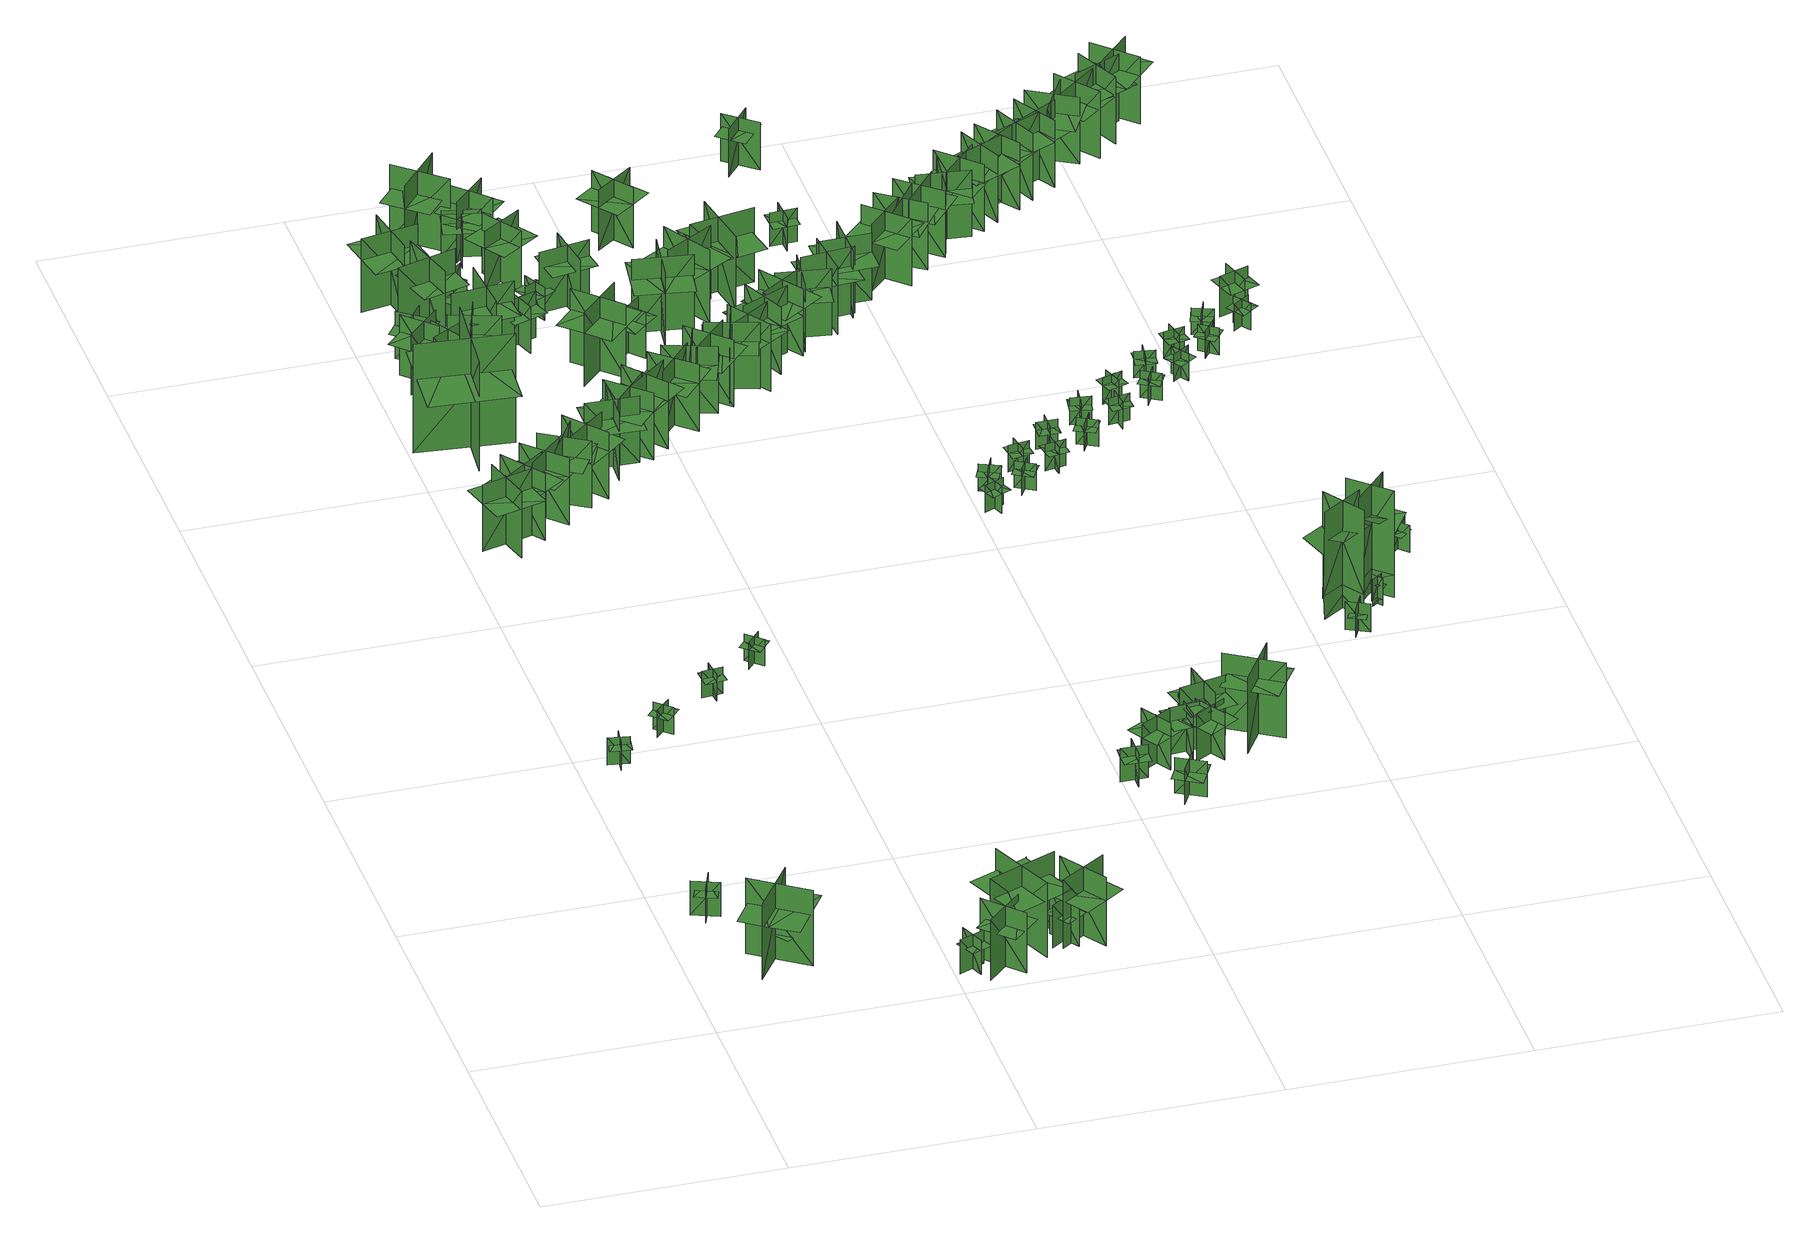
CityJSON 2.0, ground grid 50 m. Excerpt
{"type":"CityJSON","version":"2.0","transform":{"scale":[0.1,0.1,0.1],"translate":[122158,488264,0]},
"CityObjects":{
"tree1":{"type":"SolitaryVegetationObject","geometry":[{"type":"MultiSurface","lod":"1","boundaries":[[[0,1,2]],[[0,2,3]],[[4,5,6]],[[4,6,7]],[[8,9,10]],[[8,10,11]],[[8,12,13]],[[8,13,9]]]}]},
"tree2":{"type":"SolitaryVegetationObject","geometry":[{"type":"MultiSurface","lod":"1","boundaries":[[[14,15,16]],[[14,16,17]],[[18,19,20]],[[18,20,21]],[[22,23,24]],[[22,24,25]],[[22,25,26]],[[22,26,27]]]}]},
"tree3":{"type":"SolitaryVegetationObject","geometry":[{"type":"MultiSurface","lod":"1","boundaries":[[[28,29,30]],[[28,30,31]],[[32,33,34]],[[32,34,35]],[[36,37,38]],[[36,38,39]],[[36,39,40]],[[36,40,41]]]}]},
"tree4":{"type":"SolitaryVegetationObject","geometry":[{"type":"MultiSurface","lod":"1","boundaries":[[[42,43,44]],[[42,44,45]],[[46,47,48]],[[46,48,49]],[[50,51,52]],[[50,52,53]],[[50,53,54]],[[50,54,55]]]}]},
"tree5":{"type":"SolitaryVegetationObject","geometry":[{"type":"MultiSurface","lod":"1","boundaries":[[[56,57,58]],[[56,58,59]],[[60,61,62]],[[60,62,63]],[[64,65,66]],[[64,66,67]],[[64,67,68]],[[64,68,69]]]}]},
"tree6":{"type":"SolitaryVegetationObject","geometry":[{"type":"MultiSurface","lod":"1","boundaries":[[[70,71,72]],[[70,72,73]],[[74,75,76]],[[74,76,77]],[[78,79,80]],[[78,80,81]],[[78,81,82]],[[78,82,83]]]}]},
"tree7":{"type":"SolitaryVegetationObject","geometry":[{"type":"MultiSurface","lod":"1","boundaries":[[[84,85,86]],[[84,86,87]],[[88,89,90]],[[88,90,91]],[[92,93,94]],[[92,94,95]],[[92,95,96]],[[92,96,97]]]}]},
"tree8":{"type":"SolitaryVegetationObject","geometry":[{"type":"MultiSurface","lod":"1","boundaries":[[[98,99,100]],[[98,100,101]],[[102,103,104]],[[102,104,105]],[[106,107,108]],[[106,108,109]],[[106,109,110]],[[106,110,111]]]}]},
"tree9":{"type":"SolitaryVegetationObject","geometry":[{"type":"MultiSurface","lod":"1","boundaries":[[[112,113,114]],[[112,114,115]],[[116,117,118]],[[116,118,119]],[[120,121,122]],[[120,122,123]],[[120,123,124]],[[120,124,125]]]}]},
"tree10":{"type":"SolitaryVegetationObject","geometry":[{"type":"MultiSurface","lod":"1","boundaries":[[[126,127,128]],[[126,128,129]],[[130,131,132]],[[130,132,133]],[[134,135,136]],[[134,136,137]],[[134,137,138]],[[134,138,139]]]}]},
"tree11":{"type":"SolitaryVegetationObject","geometry":[{"type":"MultiSurface","lod":"1","boundaries":[[[140,141,142]],[[140,142,143]],[[144,145,146]],[[144,146,147]],[[148,149,150]],[[148,150,151]],[[148,151,152]],[[148,152,153]]]}]},
"tree12":{"type":"SolitaryVegetationObject","geometry":[{"type":"MultiSurface","lod":"1","boundaries":[[[154,155,156]],[[154,156,157]],[[158,159,160]],[[158,160,161]],[[162,163,164]],[[162,164,165]],[[162,165,166]],[[162,166,167]]]}]},
"tree13":{"type":"SolitaryVegetationObject","geometry":[{"type":"MultiSurface","lod":"1","boundaries":[[[168,169,170]],[[168,170,171]],[[172,173,174]],[[172,174,175]],[[176,177,178]],[[176,178,179]],[[176,179,180]],[[176,180,181]]]}]},
"tree14":{"type":"SolitaryVegetationObject","geometry":[{"type":"MultiSurface","lod":"1","boundaries":[[[182,183,184]],[[182,184,185]],[[186,187,188]],[[186,188,189]],[[190,191,192]],[[190,192,193]],[[190,193,194]],[[190,194,195]]]}]},
"tree15":{"type":"SolitaryVegetationObject","geometry":[{"type":"MultiSurface","lod":"1","boundaries":[[[196,197,198]],[[196,198,199]],[[200,201,202]],[[200,202,203]],[[204,205,206]],[[204,206,207]],[[204,207,208]],[[204,208,209]]]}]},
"tree16":{"type":"SolitaryVegetationObject","geometry":[{"type":"MultiSurface","lod":"1","boundaries":[[[210,211,212]],[[210,212,213]],[[214,215,216]],[[214,216,217]],[[218,219,220]],[[218,220,221]],[[218,221,222]],[[218,222,223]]]}]},
"tree17":{"type":"SolitaryVegetationObject","geometry":[{"type":"MultiSurface","lod":"1","boundaries":[[[224,225,226]],[[224,226,227]],[[228,229,230]],[[228,230,231]],[[232,233,234]],[[232,234,235]],[[232,235,236]],[[232,236,237]]]}]},
"tree18":{"type":"SolitaryVegetationObject","geometry":[{"type":"MultiSurface","lod":"1","boundaries":[[[238,239,240]],[[238,240,241]],[[242,243,244]],[[242,244,245]],[[246,247,248]],[[246,248,249]],[[246,249,250]],[[246,250,251]]]}]},
"tree19":{"type":"SolitaryVegetationObject","geometry":[{"type":"MultiSurface","lod":"1","boundaries":[[[252,253,254]],[[252,254,255]],[[256,257,258]],[[256,258,259]],[[260,261,262]],[[260,262,263]],[[260,263,264]],[[260,264,265]]]}]},
"tree20":{"type":"SolitaryVegetationObject","geometry":[{"type":"MultiSurface","lod":"1","boundaries":[[[266,267,268]],[[266,268,269]],[[270,271,272]],[[270,272,273]],[[274,275,276]],[[274,276,277]],[[274,277,278]],[[274,278,279]]]}]},
"tree21":{"type":"SolitaryVegetationObject","geometry":[{"type":"MultiSurface","lod":"1","boundaries":[[[280,281,282]],[[280,282,283]],[[284,285,286]],[[284,286,287]],[[288,289,290]],[[288,290,291]],[[288,289,292]],[[288,292,293]]]}]},
"tree22":{"type":"SolitaryVegetationObject","geometry":[{"type":"MultiSurface","lod":"1","boundaries":[[[294,295,296]],[[294,296,297]],[[298,299,300]],[[298,300,301]],[[302,303,304]],[[302,304,305]],[[302,306,307]],[[302,307,303]]]}]},
"tree23":{"type":"SolitaryVegetationObject","geometry":[{"type":"MultiSurface","lod":"1","boundaries":[[[308,309,310]],[[308,310,311]],[[312,313,314]],[[312,314,315]],[[316,317,318]],[[316,318,319]],[[316,319,320]],[[316,320,321]]]}]},
"tree24":{"type":"SolitaryVegetationObject","geometry":[{"type":"MultiSurface","lod":"1","boundaries":[[[322,323,324]],[[322,324,325]],[[326,327,328]],[[326,328,329]],[[330,331,332]],[[330,332,333]],[[330,333,334]],[[330,334,335]]]}]},
"tree25":{"type":"SolitaryVegetationObject","geometry":[{"type":"MultiSurface","lod":"1","boundaries":[[[336,337,338]],[[336,338,339]],[[340,341,342]],[[340,342,343]],[[344,345,346]],[[344,346,347]],[[344,347,348]],[[344,348,349]]]}]},
"tree26":{"type":"SolitaryVegetationObject","geometry":[{"type":"MultiSurface","lod":"1","boundaries":[[[350,351,352]],[[350,352,353]],[[354,355,356]],[[354,356,357]],[[358,359,360]],[[358,360,361]],[[358,361,362]],[[358,362,363]]]}]},
"tree27":{"type":"SolitaryVegetationObject","geometry":[{"type":"MultiSurface","lod":"1","boundaries":[[[364,365,366]],[[364,366,367]],[[368,369,370]],[[368,370,371]],[[372,373,374]],[[372,374,375]],[[372,375,376]],[[372,376,377]]]}]},
"tree28":{"type":"SolitaryVegetationObject","geometry":[{"type":"MultiSurface","lod":"1","boundaries":[[[378,379,380]],[[378,380,381]],[[382,383,384]],[[382,384,385]],[[386,387,388]],[[386,388,389]],[[386,390,391]],[[386,391,387]]]}]},
"tree29":{"type":"SolitaryVegetationObject","geometry":[{"type":"MultiSurface","lod":"1","boundaries":[[[392,393,394]],[[392,394,395]],[[396,397,398]],[[396,398,399]],[[400,401,402]],[[400,402,403]],[[400,403,404]],[[400,404,405]]]}]},
"tree30":{"type":"SolitaryVegetationObject","geometry":[{"type":"MultiSurface","lod":"1","boundaries":[[[406,407,408]],[[406,408,409]],[[410,411,412]],[[410,412,413]],[[414,415,416]],[[414,416,417]],[[414,417,418]],[[414,418,419]]]}]},
"tree31":{"type":"SolitaryVegetationObject","geometry":[{"type":"MultiSurface","lod":"1","boundaries":[[[420,421,422]],[[420,422,423]],[[424,425,426]],[[424,426,427]],[[428,429,430]],[[428,430,431]],[[428,431,432]],[[428,432,433]]]}]},
"tree32":{"type":"SolitaryVegetationObject","geometry":[{"type":"MultiSurface","lod":"1","boundaries":[[[434,435,436]],[[434,436,437]],[[438,439,440]],[[438,440,441]],[[442,443,444]],[[442,444,445]],[[442,445,446]],[[442,446,447]]]}]},
"tree33":{"type":"SolitaryVegetationObject","geometry":[{"type":"MultiSurface","lod":"1","boundaries":[[[448,449,450]],[[448,450,451]],[[452,453,454]],[[452,454,455]],[[456,457,458]],[[456,458,459]],[[456,459,460]],[[456,460,461]]]}]},
"tree34":{"type":"SolitaryVegetationObject","geometry":[{"type":"MultiSurface","lod":"1","boundaries":[[[462,463,464]],[[462,464,465]],[[466,467,468]],[[466,468,469]],[[470,471,472]],[[470,472,473]],[[470,473,474]],[[470,474,475]]]}]},
"tree35":{"type":"SolitaryVegetationObject","geometry":[{"type":"MultiSurface","lod":"1","boundaries":[[[476,477,478]],[[476,478,479]],[[480,481,482]],[[480,482,483]],[[484,485,486]],[[484,486,487]],[[484,487,488]],[[484,488,489]]]}]},
"tree36":{"type":"SolitaryVegetationObject","geometry":[{"type":"MultiSurface","lod":"1","boundaries":[[[490,491,492]],[[490,492,493]],[[494,495,496]],[[494,496,497]],[[498,499,500]],[[498,500,501]],[[498,501,502]],[[498,502,503]]]}]},
"tree37":{"type":"SolitaryVegetationObject","geometry":[{"type":"MultiSurface","lod":"1","boundaries":[[[504,505,506]],[[504,506,507]],[[508,509,510]],[[508,510,511]],[[512,513,514]],[[512,514,515]],[[512,515,516]],[[512,516,517]]]}]},
"tree38":{"type":"SolitaryVegetationObject","geometry":[{"type":"MultiSurface","lod":"1","boundaries":[[[518,519,520]],[[518,520,521]],[[522,523,524]],[[522,524,525]],[[526,527,528]],[[526,528,529]],[[526,529,530]],[[526,530,531]]]}]},
"tree39":{"type":"SolitaryVegetationObject","geometry":[{"type":"MultiSurface","lod":"1","boundaries":[[[532,533,534]],[[532,534,535]],[[536,537,538]],[[536,538,539]],[[540,541,542]],[[540,542,543]],[[540,543,544]],[[540,544,545]]]}]},
"tree40":{"type":"SolitaryVegetationObject","geometry":[{"type":"MultiSurface","lod":"1","boundaries":[[[546,547,548]],[[546,548,549]],[[550,551,552]],[[550,552,553]],[[554,555,556]],[[554,556,557]],[[554,557,558]],[[554,558,559]]]}]},
"tree41":{"type":"SolitaryVegetationObject","geometry":[{"type":"MultiSurface","lod":"1","boundaries":[[[560,561,562]],[[560,562,563]],[[564,565,566]],[[564,566,567]],[[568,569,570]],[[568,570,571]],[[568,572,573]],[[568,573,569]]]}]},
"tree42":{"type":"SolitaryVegetationObject","geometry":[{"type":"MultiSurface","lod":"1","boundaries":[[[574,575,576]],[[574,576,577]],[[578,579,580]],[[578,580,581]],[[582,583,584]],[[582,584,585]],[[582,585,586]],[[582,586,587]]]}]},
"tree43":{"type":"SolitaryVegetationObject","geometry":[{"type":"MultiSurface","lod":"1","boundaries":[[[588,589,590]],[[588,590,591]],[[592,593,594]],[[592,594,595]],[[596,597,598]],[[596,598,599]],[[596,599,600]],[[596,600,601]]]}]},
"tree44":{"type":"SolitaryVegetationObject","geometry":[{"type":"MultiSurface","lod":"1","boundaries":[[[602,603,604]],[[602,604,605]],[[606,607,608]],[[606,608,609]],[[610,611,612]],[[610,612,613]],[[610,613,614]],[[610,614,615]]]}]},
"tree45":{"type":"SolitaryVegetationObject","geometry":[{"type":"MultiSurface","lod":"1","boundaries":[[[616,617,618]],[[616,618,619]],[[620,621,622]],[[620,622,623]],[[624,625,626]],[[624,626,627]],[[624,627,628]],[[624,628,629]]]}]},
"tree46":{"type":"SolitaryVegetationObject","geometry":[{"type":"MultiSurface","lod":"1","boundaries":[[[630,631,632]],[[630,632,633]],[[634,635,636]],[[634,636,637]],[[638,639,640]],[[638,640,641]],[[638,641,642]],[[638,642,643]]]}]},
"tree47":{"type":"SolitaryVegetationObject","geometry":[{"type":"MultiSurface","lod":"1","boundaries":[[[644,645,646]],[[644,646,647]],[[648,649,650]],[[648,650,651]],[[652,653,654]],[[652,654,655]],[[652,655,656]],[[652,656,657]]]}]},
"tree48":{"type":"SolitaryVegetationObject","geometry":[{"type":"MultiSurface","lod":"1","boundaries":[[[658,659,660]],[[658,660,661]],[[662,663,664]],[[662,664,665]],[[666,667,668]],[[666,668,669]],[[666,669,670]],[[666,670,671]]]}]},
"tree49":{"type":"SolitaryVegetationObject","geometry":[{"type":"MultiSurface","lod":"1","boundaries":[[[672,673,674]],[[672,674,675]],[[676,677,678]],[[676,678,679]],[[680,681,682]],[[680,682,683]],[[680,683,684]],[[680,684,685]]]}]},
"tree50":{"type":"SolitaryVegetationObject","geometry":[{"type":"MultiSurface","lod":"1","boundaries":[[[686,687,688]],[[686,688,689]],[[690,691,692]],[[690,692,693]],[[694,695,696]],[[694,696,697]],[[694,697,698]],[[694,698,699]]]}]},
"tree51":{"type":"SolitaryVegetationObject","geometry":[{"type":"MultiSurface","lod":"1","boundaries":[[[700,701,702]],[[700,702,703]],[[704,705,706]],[[704,706,707]],[[708,709,710]],[[708,710,711]],[[708,711,712]],[[708,712,713]]]}]},
"tree52":{"type":"SolitaryVegetationObject","geometry":[{"type":"MultiSurface","lod":"1","boundaries":[[[714,715,716]],[[714,716,717]],[[718,719,720]],[[718,720,721]],[[722,723,724]],[[722,724,725]],[[722,725,726]],[[722,726,727]]]}]},
"tree53":{"type":"SolitaryVegetationObject","geometry":[{"type":"MultiSurface","lod":"1","boundaries":[[[728,729,730]],[[728,730,731]],[[732,733,734]],[[732,734,735]],[[736,737,738]],[[736,738,739]],[[736,739,740]],[[736,740,741]]]}]},
"tree54":{"type":"SolitaryVegetationObject","geometry":[{"type":"MultiSurface","lod":"1","boundaries":[[[742,743,744]],[[742,744,745]],[[746,747,748]],[[746,748,749]],[[750,751,752]],[[750,752,753]],[[750,753,754]],[[750,754,755]]]}]},
"tree55":{"type":"SolitaryVegetationObject","geometry":[{"type":"MultiSurface","lod":"1","boundaries":[[[756,757,758]],[[756,758,759]],[[760,761,762]],[[760,762,763]],[[764,765,766]],[[764,766,767]],[[764,767,768]],[[764,768,769]]]}]},
"tree56":{"type":"SolitaryVegetationObject","geometry":[{"type":"MultiSurface","lod":"1","boundaries":[[[770,771,772]],[[770,772,773]],[[774,775,776]],[[774,776,777]],[[778,779,780]],[[778,780,781]],[[778,781,782]],[[778,782,783]]]}]},
"tree57":{"type":"SolitaryVegetationObject","geometry":[{"type":"MultiSurface","lod":"1","boundaries":[[[784,785,786]],[[784,786,787]],[[788,789,790]],[[788,790,791]],[[792,793,794]],[[792,794,795]],[[792,795,796]],[[792,796,797]]]}]},
"tree58":{"type":"SolitaryVegetationObject","geometry":[{"type":"MultiSurface","lod":"1","boundaries":[[[798,799,800]],[[798,800,801]],[[802,803,804]],[[802,804,805]],[[806,807,808]],[[806,808,809]],[[806,809,810]],[[806,810,811]]]}]},
"tree59":{"type":"SolitaryVegetationObject","geometry":[{"type":"MultiSurface","lod":"1","boundaries":[[[812,813,814]],[[812,814,815]],[[816,817,818]],[[816,818,819]],[[820,821,822]],[[820,822,823]],[[820,823,824]],[[820,824,825]]]}]},
"tree60":{"type":"SolitaryVegetationObject","geometry":[{"type":"MultiSurface","lod":"1","boundaries":[[[826,827,828]],[[826,828,829]],[[830,831,832]],[[830,832,833]],[[834,835,836]],[[834,836,837]],[[834,838,839]],[[834,839,835]]]}]},
"tree61":{"type":"SolitaryVegetationObject","geometry":[{"type":"MultiSurface","lod":"1","boundaries":[[[840,841,842]],[[840,842,843]],[[844,845,846]],[[844,846,847]],[[848,849,850]],[[848,850,851]],[[848,851,852]],[[848,852,853]]]}]},
"tree62":{"type":"SolitaryVegetationObject","geometry":[{"type":"MultiSurface","lod":"1","boundaries":[[[854,855,856]],[[854,856,857]],[[858,859,860]],[[858,860,861]],[[862,863,864]],[[862,864,865]],[[862,865,866]],[[862,866,867]]]}]},
"tree63":{"type":"SolitaryVegetationObject","geometry":[{"type":"MultiSurface","lod":"1","boundaries":[[[868,869,870]],[[868,870,871]],[[872,873,874]],[[872,874,875]],[[876,877,878]],[[876,878,879]],[[876,879,880]],[[876,880,881]]]}]},
"tree64":{"type":"SolitaryVegetationObject","geometry":[{"type":"MultiSurface","lod":"1","boundaries":[[[882,883,884]],[[882,884,885]],[[886,887,888]],[[886,888,889]],[[890,891,892]],[[890,892,893]],[[890,893,894]],[[890,894,895]]]}]},
"tree65":{"type":"SolitaryVegetationObject","geometry":[{"type":"MultiSurface","lod":"1","boundaries":[[[896,897,898]],[[896,898,899]],[[900,901,902]],[[900,902,903]],[[904,905,906]],[[904,906,907]],[[904,907,908]],[[904,908,909]]]}]},
"tree66":{"type":"SolitaryVegetationObject","geometry":[{"type":"MultiSurface","lod":"1","boundaries":[[[910,911,912]],[[910,912,913]],[[914,915,916]],[[914,916,917]],[[918,919,920]],[[918,920,921]],[[918,921,922]],[[918,922,923]]]}]},
"tree67":{"type":"SolitaryVegetationObject","geometry":[{"type":"MultiSurface","lod":"1","boundaries":[[[924,925,926]],[[924,926,927]],[[928,929,930]],[[928,930,931]],[[932,933,934]],[[932,934,935]],[[932,935,936]],[[932,936,937]]]}]},
"tree68":{"type":"SolitaryVegetationObject","geometry":[{"type":"MultiSurface","lod":"1","boundaries":[[[938,939,940]],[[938,940,941]],[[942,943,944]],[[942,944,945]],[[946,947,948]],[[946,948,949]],[[946,949,950]],[[946,950,951]]]}]},
"tree69":{"type":"SolitaryVegetationObject","geometry":[{"type":"MultiSurface","lod":"1","boundaries":[[[952,953,954]],[[952,954,955]],[[956,957,958]],[[956,958,959]],[[960,961,962]],[[960,962,963]],[[960,963,964]],[[960,964,965]]]}]},
"tree70":{"type":"SolitaryVegetationObject","geometry":[{"type":"MultiSurface","lod":"1","boundaries":[[[966,967,968]],[[966,968,969]],[[970,971,972]],[[970,972,973]],[[974,975,976]],[[974,976,977]],[[974,978,979]],[[974,979,975]]]}]},
"tree71":{"type":"SolitaryVegetationObject","geometry":[{"type":"MultiSurface","lod":"1","boundaries":[[[980,981,982]],[[980,982,983]],[[984,985,986]],[[984,986,987]],[[988,989,990]],[[988,990,991]],[[988,991,992]],[[988,992,993]]]}]},
"tree72":{"type":"SolitaryVegetationObject","geometry":[{"type":"MultiSurface","lod":"1","boundaries":[[[994,995,996]],[[994,996,997]],[[998,999,1000]],[[998,1000,1001]],[[1002,1003,1004]],[[1002,1004,1005]],[[1002,1005,1006]],[[1002,1006,1007]]]}]},
"tree73":{"type":"SolitaryVegetationObject","geometry":[{"type":"MultiSurface","lod":"1","boundaries":[[[1008,1009,1010]],[[1008,1010,1011]],[[1012,1013,1014]],[[1012,1014,1015]],[[1016,1017,1018]],[[1016,1018,1019]],[[1016,1019,1020]],[[1016,1020,1021]]]}]},
"tree74":{"type":"SolitaryVegetationObject","geometry":[{"type":"MultiSurface","lod":"1","boundaries":[[[1022,1023,1024]],[[1022,1024,1025]],[[1026,1027,1028]],[[1026,1028,1029]],[[1030,1031,1032]],[[1030,1032,1033]],[[1030,1033,1034]],[[1030,1034,1035]]]}]},
"tree75":{"type":"SolitaryVegetationObject","geometry":[{"type":"MultiSurface","lod":"1","boundaries":[[[1036,1037,1038]],[[1036,1038,1039]],[[1040,1041,1042]],[[1040,1042,1043]],[[1044,1045,1046]],[[1044,1046,1047]],[[1044,1047,1048]],[[1044,1048,1049]]]}]},
"tree76":{"type":"SolitaryVegetationObject","geometry":[{"type":"MultiSurface","lod":"1","boundaries":[[[1050,1051,1052]],[[1050,1052,1053]],[[1054,1055,1056]],[[1054,1056,1057]],[[1058,1059,1055]],[[1058,1055,1054]],[[1060,1061,1051]],[[1060,1051,1050]],[[1062,1063,1064]],[[1062,1064,1065]],[[1066,1067,1068]],[[1066,1068,1069]]]}]},
"tree77":{"type":"SolitaryVegetationObject","geometry":[{"type":"MultiSurface","lod":"1","boundaries":[[[1070,1071,1072]],[[1070,1072,1073]],[[1074,1075,1076]],[[1074,1076,1077]],[[1078,1079,1080]],[[1078,1080,1081]],[[1078,1081,1082]],[[1078,1082,1083]]]}]},
"tree78":{"type":"SolitaryVegetationObject","geometry":[{"type":"MultiSurface","lod":"1","boundaries":[[[1084,1085,1086]],[[1084,1086,1087]],[[1088,1089,1090]],[[1088,1090,1091]],[[1092,1093,1094]],[[1092,1094,1095]],[[1092,1095,1096]],[[1092,1096,1097]]]}]},
"tree79":{"type":"SolitaryVegetationObject","geometry":[{"type":"MultiSurface","lod":"1","boundaries":[[[1098,1099,1100]],[[1098,1100,1101]],[[1102,1103,1104]],[[1102,1104,1105]],[[1106,1107,1108]],[[1106,1108,1109]],[[1106,1109,1110]],[[1106,1110,1111]]]}]},
"tree80":{"type":"SolitaryVegetationObject","geometry":[{"type":"MultiSurface","lod":"1","boundaries":[[[1112,1113,1114]],[[1112,1114,1115]],[[1116,1117,1118]],[[1116,1118,1119]],[[1120,1121,1122]],[[1120,1122,1123]],[[1120,1123,1124]],[[1120,1124,1125]]]}]},
"tree81":{"type":"SolitaryVegetationObject","geometry":[{"type":"MultiSurface","lod":"1","boundaries":[[[1126,1127,1128]],[[1126,1128,1129]],[[1130,1131,1132]],[[1130,1132,1133]],[[1134,1135,1131]],[[1134,1131,1130]],[[1136,1137,1127]],[[1136,1127,1126]],[[1138,1139,1140]],[[1138,1140,1141]],[[1142,1143,1144]],[[1142,1144,1145]]]}]},
"tree82":{"type":"SolitaryVegetationObject","geometry":[{"type":"MultiSurface","lod":"1","boundaries":[[[1146,1147,1148]],[[1146,1148,1149]],[[1150,1151,1152]],[[1150,1152,1153]],[[1154,1155,1151]],[[1154,1151,1150]],[[1156,1157,1147]],[[1156,1147,1146]],[[1158,1159,1160]],[[1158,1160,1161]],[[1162,1163,1164]],[[1162,1164,1165]]]}]},
"tree83":{"type":"SolitaryVegetationObject","geometry":[{"type":"MultiSurface","lod":"1","boundaries":[[[1166,1167,1168]],[[1166,1168,1169]],[[1170,1171,1172]],[[1170,1172,1173]],[[1174,1175,1176]],[[1174,1176,1177]],[[1174,1177,1178]],[[1174,1178,1179]]]}]},
"tree84":{"type":"SolitaryVegetationObject","geometry":[{"type":"MultiSurface","lod":"1","boundaries":[[[1180,1181,1182]],[[1180,1182,1183]],[[1184,1185,1186]],[[1184,1186,1187]],[[1188,1189,1190]],[[1188,1190,1191]],[[1188,1191,1192]],[[1188,1192,1193]]]}]},
"tree85":{"type":"SolitaryVegetationObject","geometry":[{"type":"MultiSurface","lod":"1","boundaries":[[[1194,1195,1196]],[[1194,1196,1197]],[[1198,1199,1200]],[[1198,1200,1201]],[[1202,1203,1204]],[[1202,1204,1205]],[[1202,1205,1206]],[[1202,1206,1207]]]}]},
"tree86":{"type":"SolitaryVegetationObject","geometry":[{"type":"MultiSurface","lod":"1","boundaries":[[[1208,1209,1210]],[[1208,1210,1211]],[[1212,1213,1214]],[[1212,1214,1215]],[[1216,1217,1218]],[[1216,1218,1219]],[[1216,1219,1220]],[[1216,1220,1221]]]}]},
"tree87":{"type":"SolitaryVegetationObject","geometry":[{"type":"MultiSurface","lod":"1","boundaries":[[[1222,1223,1224]],[[1222,1224,1225]],[[1226,1227,1228]],[[1226,1228,1229]],[[1230,1231,1232]],[[1230,1232,1233]],[[1230,1233,1234]],[[1230,1234,1235]]]}]},
"tree88":{"type":"SolitaryVegetationObject","geometry":[{"type":"MultiSurface","lod":"1","boundaries":[[[1236,1237,1238]],[[1236,1238,1239]],[[1240,1241,1242]],[[1240,1242,1243]],[[1244,1245,1246]],[[1244,1246,1247]],[[1244,1247,1248]],[[1244,1248,1249]]]}]},
"tree89":{"type":"SolitaryVegetationObject","geometry":[{"type":"MultiSurface","lod":"1","boundaries":[[[1250,1251,1252]],[[1250,1252,1253]],[[1254,1255,1256]],[[1254,1256,1257]],[[1258,1259,1260]],[[1258,1260,1261]],[[1258,1261,1262]],[[1258,1262,1263]]]}]},
"tree90":{"type":"SolitaryVegetationObject","geometry":[{"type":"MultiSurface","lod":"1","boundaries":[[[1264,1265,1266]],[[1264,1266,1267]],[[1268,1269,1270]],[[1268,1270,1271]],[[1272,1273,1274]],[[1272,1274,1275]],[[1272,1275,1276]],[[1272,1276,1277]]]}]},
"tree91":{"type":"SolitaryVegetationObject","geometry":[{"type":"MultiSurface","lod":"1","boundaries":[[[1278,1279,1280]],[[1278,1280,1281]],[[1282,1283,1284]],[[1282,1284,1285]],[[1286,1287,1288]],[[1286,1288,1289]],[[1286,1289,1290]],[[1286,1290,1291]]]}]},
"tree92":{"type":"SolitaryVegetationObject","geometry":[{"type":"MultiSurface","lod":"1","boundaries":[[[1292,1293,1294]],[[1292,1294,1295]],[[1296,1297,1298]],[[1296,1298,1299]],[[1300,1301,1302]],[[1300,1302,1303]],[[1300,1303,1304]],[[1300,1304,1305]]]}]},
"tree93":{"type":"SolitaryVegetationObject","geometry":[{"type":"MultiSurface","lod":"1","boundaries":[[[1306,1307,1308]],[[1306,1308,1309]],[[1310,1311,1312]],[[1310,1312,1313]],[[1314,1315,1316]],[[1314,1316,1317]],[[1314,1317,1318]],[[1314,1318,1319]]]}]},
"tree94":{"type":"SolitaryVegetationObject","geometry":[{"type":"MultiSurface","lod":"1","boundaries":[[[1320,1321,1322]],[[1320,1322,1323]],[[1324,1325,1326]],[[1324,1326,1327]],[[1328,1329,1330]],[[1328,1330,1331]],[[1328,1331,1332]],[[1328,1332,1333]]]}]},
"tree95":{"type":"SolitaryVegetationObject","geometry":[{"type":"MultiSurface","lod":"1","boundaries":[[[1334,1335,1336]],[[1334,1336,1337]],[[1338,1339,1340]],[[1338,1340,1341]],[[1342,1343,1344]],[[1342,1344,1345]],[[1342,1345,1346]],[[1342,1346,1347]]]}]},
"tree96":{"type":"SolitaryVegetationObject","geometry":[{"type":"MultiSurface","lod":"1","boundaries":[[[1348,1349,1350]],[[1348,1350,1351]],[[1352,1353,1354]],[[1352,1354,1355]],[[1356,1357,1358]],[[1356,1358,1359]],[[1356,1359,1360]],[[1356,1360,1361]]]}]},
"tree97":{"type":"SolitaryVegetationObject","geometry":[{"type":"MultiSurface","lod":"1","boundaries":[[[1362,1363,1364]],[[1362,1364,1365]],[[1366,1367,1368]],[[1366,1368,1369]],[[1370,1371,1372]],[[1370,1372,1373]],[[1370,1373,1374]],[[1370,1374,1375]]]}]},
"tree98":{"type":"SolitaryVegetationObject","geometry":[{"type":"MultiSurface","lod":"1","boundaries":[[[1376,1377,1378]],[[1376,1378,1379]],[[1380,1381,1382]],[[1380,1382,1383]],[[1384,1385,1386]],[[1384,1386,1387]],[[1384,1387,1388]],[[1384,1388,1389]]]}]},
"tree99":{"type":"SolitaryVegetationObject","geometry":[{"type":"MultiSurface","lod":"1","boundaries":[[[1390,1391,1392]],[[1390,1392,1393]],[[1394,1395,1396]],[[1394,1396,1397]],[[1398,1399,1400]],[[1398,1400,1401]],[[1398,1401,1402]],[[1398,1402,1403]]]}]},
"tree100":{"type":"SolitaryVegetationObject","geometry":[{"type":"MultiSurface","lod":"1","boundaries":[[[1404,1405,1406]],[[1404,1406,1407]],[[1408,1409,1410]],[[1408,1410,1411]],[[1412,1413,1414]],[[1412,1414,1415]],[[1412,1415,1416]],[[1412,1416,1417]]]}]}
},
"vertices":[
[105,421,10],[84,366,10],[84,366,88],[105,421,88],[63,402,10],[118,380,10],[118,380,88],[63,402,88],[104,416,68],[84,366,68],[105,357,68],[125,407,68],[82,425,68],[62,375,68],
[135,149,6],[214,262,6],[214,262,179],[135,149,179],[243,168,6],[130,247,6],[130,247,179],[243,168,179],[148,150,123],[201,115,123],[278,230,123],[225,265,123],[172,301,123],[95,186,123],
[226,252,10],[226,252,88],[172,213,88],[172,213,10],[218,207,10],[218,207,88],[181,260,88],[181,260,10],[223,199,63],[251,219,63],[205,284,63],[177,265,63],[150,246,63],[196,180,63],
[221,231,10],[216,275,10],[216,275,71],[221,231,71],[240,254,10],[196,249,10],[196,249,71],[240,254,71],[240,254,54],[237,276,54],[193,271,54],[196,249,54],[199,227,54],[242,232,54],
[103,955,8],[59,962,8],[59,962,70],[103,955,70],[86,979,8],[79,935,8],[79,935,70],[86,979,70],[86,979,53],[64,982,53],[57,938,53],[79,935,53],[101,932,53],[108,975,53],
[209,1059,9],[178,1027,9],[178,1027,71],[209,1059,71],[179,1059,9],[211,1028,9],[211,1028,71],[179,1059,71],[179,1059,53],[164,1042,53],[196,1012,53],[211,1028,53],[227,1045,53],[194,1075,53],
[547,50,5],[525,104,5],[525,104,83],[547,50,83],[562,85,5],[562,85,83],[508,63,83],[508,63,5],[562,85,58],[552,107,58],[509,89,58],[519,67,58],[528,45,58],[571,62,58],
[631,25,8],[559,101,8],[559,101,147],[631,25,147],[633,93,8],[633,93,147],[557,20,147],[557,20,8],[633,93,103],[602,124,103],[542,66,103],[572,35,103],[602,3,103],[663,61,103],
[76,1822,7],[105,1715,7],[105,1715,161],[76,1822,161],[39,1758,7],[146,1787,7],[146,1787,161],[39,1758,161],[39,1758,117],[53,1705,117],[160,1734,117],[146,1787,117],[131,1841,117],[24,1812,117],
[325,1121,8],[321,1165,8],[321,1165,69],[325,1121,69],[344,1144,8],[300,1139,8],[300,1139,69],[344,1144,69],[344,1144,52],[342,1166,52],[298,1161,52],[300,1139,52],[302,1117,52],[346,1122,52],
[600,150,7],[653,174,7],[653,174,84],[600,150,84],[635,137,7],[635,137,84],[611,190,84],[611,190,7],[635,137,60],[657,147,60],[638,189,60],[616,179,60],[594,169,60],[613,127,60],
[95,1776,6],[183,1842,6],[183,1842,160],[95,1776,160],[167,1765,6],[102,1853,6],[102,1853,160],[167,1765,160],[167,1765,117],[212,1797,117],[146,1886,117],[102,1853,117],[57,1820,117],[123,1732,117],
[729,174,7],[583,114,7],[583,114,178],[729,174,178],[624,216,7],[685,70,7],[685,70,178],[624,216,178],[627,210,131],[563,184,131],[619,50,131],[682,76,131],[746,103,131],[690,236,131],
[127,2223,15],[109,2023,15],[109,2023,265],[127,2223,265],[4,2121,15],[205,2102,15],[205,2102,265],[4,2121,265],[112,2212,184],[19,2219,184],[4,2018,184],[97,2011,184],[190,2004,184],[205,2205,184],
[153,1808,4],[232,1886,4],[232,1886,158],[153,1808,158],[227,1807,4],[149,1886,4],[149,1886,158],[227,1807,158],[227,1807,115],[266,1846,115],[189,1925,115],[149,1886,115],[110,1847,115],[187,1768,115],
[714,218,3],[643,258,3],[643,258,112],[714,218,112],[700,268,3],[700,268,112],[660,197,112],[660,197,3],[700,268,78],[671,285,78],[638,228,78],[668,212,78],[697,195,78],[730,251,78],
[756,91,6],[714,151,6],[714,151,104],[756,91,104],[766,142,6],[705,100,6],[705,100,104],[766,142,104],[759,137,67],[741,162,67],[698,133,67],[716,108,67],[733,83,67],[776,112,67],
[126,2318,19],[55,2389,19],[55,2389,158],[126,2318,158],[126,2385,19],[56,2314,19],[56,2314,158],[126,2385,158],[126,2385,119],[91,2420,119],[20,2350,119],[56,2314,119],[91,2279,119],[161,2349,119],
[444,1243,10],[415,1209,10],[415,1209,71],[444,1243,71],[415,1241,10],[448,1212,10],[448,1212,71],[415,1241,71],[415,1241,54],[400,1224,54],[434,1195,54],[448,1212,54],[463,1229,54],[429,1258,54],
[190,1906,7],[284,1849,7],[284,1849,161],[190,1906,161],[207,1834,7],[264,1929,7],[264,1929,161],[207,1834,161],[207,1834,118],[254,1805,118],[311,1900,118],[264,1929,118],[217,1957,118],[160,1863,118],
[807,82,4],[742,180,4],[742,180,161],[807,82,161],[823,161,4],[725,96,4],[725,96,161],[823,161,161],[810,84,108],[745,182,108],[696,150,108],[761,52,108],[785,208,108],[850,111,108],
[168,2330,19],[94,2288,19],[94,2288,161],[168,2330,161],[105,2347,19],[147,2273,19],[147,2273,161],[105,2347,161],[105,2347,115],[147,2273,115],[187,2296,115],[145,2370,115],[64,2324,115],[106,2250,115],
[114,2458,17],[69,2395,17],[69,2395,125],[114,2458,125],[63,2450,17],[126,2405,17],[126,2405,125],[63,2450,125],[63,2450,95],[41,2419,95],[103,2373,95],[126,2405,95],[149,2436,95],[86,2481,95],
[328,1880,0],[258,1965,0],[258,1965,154],[328,1880,154],[335,1953,0],[250,1883,0],[250,1883,154],[335,1953,154],[335,1953,111],[300,1996,111],[215,1926,111],[250,1883,111],[285,1840,111],[370,1910,111],
[203,2394,17],[170,2295,17],[170,2295,157],[203,2394,157],[143,2363,17],[143,2363,157],[243,2331,157],[243,2331,17],[143,2363,113],[130,2322,113],[209,2296,113],[223,2338,113],[236,2379,113],[156,2405,113],
[123,2593,8],[101,2713,8],[101,2713,177],[123,2593,177],[170,2660,8],[50,2638,8],[50,2638,177],[170,2660,177],[170,2660,130],[159,2719,130],[39,2698,130],[50,2638,130],[61,2578,130],[180,2600,130],
[172,2476,11],[137,2599,11],[137,2599,182],[172,2476,182],[212,2548,11],[212,2548,182],[88,2513,182],[88,2513,11],[212,2548,128],[197,2599,128],[99,2571,128],[113,2520,128],[128,2469,128],[226,2496,128],
[227,2474,10],[236,2345,10],[236,2345,182],[227,2474,182],[160,2396,10],[290,2405,10],[290,2405,182],[160,2396,182],[228,2463,138],[236,2345,138],[287,2348,138],[279,2467,138],[176,2460,138],[185,2341,138],
[362,1924,10],[366,2034,10],[366,2034,164],[362,1924,164],[417,1973,10],[306,1977,10],[306,1977,164],[417,1973,164],[417,1973,120],[419,2029,120],[308,2033,120],[306,1977,120],[304,1922,120],[415,1918,120],
[172,2587,8],[228,2523,8],[228,2523,123],[172,2587,123],[168,2526,8],[233,2583,8],[233,2583,123],[168,2526,123],[175,2533,79],[199,2506,79],[244,2546,79],[221,2573,79],[197,2600,79],[152,2560,79],
[372,1968,12],[445,2050,12],[445,2050,166],[372,1968,166],[445,1972,12],[363,2045,12],[363,2045,166],[445,1972,166],[445,1972,123],[482,2013,123],[400,2087,123],[363,2045,123],[326,2004,123],[408,1930,123],
[296,2471,14],[321,2398,14],[321,2398,121],[296,2471,121],[273,2425,14],[346,2450,14],[346,2450,121],[273,2425,121],[273,2425,91],[286,2388,91],[359,2413,91],[346,2450,91],[334,2487,91],[260,2461,91],
[409,2009,12],[495,2079,12],[495,2079,166],[409,2009,166],[482,2001,12],[413,2087,12],[413,2087,166],[482,2001,166],[482,2001,123],[525,2036,123],[456,2122,123],[413,2087,123],[370,2052,123],[439,1966,123],
[175,2873,10],[273,2791,10],[273,2791,180],[175,2873,180],[182,2792,10],[182,2792,180],[265,2890,180],[265,2890,10],[182,2792,127],[223,2757,127],[289,2836,127],[248,2870,127],[207,2904,127],[141,2826,127],
[293,2803,13],[278,2727,13],[278,2727,121],[293,2803,121],[250,2775,13],[326,2759,13],[326,2759,121],[250,2775,121],[250,2775,91],[242,2737,91],[318,2721,91],[326,2759,91],[334,2797,91],[258,2813,91],
[473,2264,14],[386,2349,14],[386,2349,183],[473,2264,183],[473,2345,14],[388,2258,14],[388,2258,183],[473,2345,183],[473,2345,136],[429,2388,136],[344,2300,136],[388,2258,136],[431,2215,136],[516,2302,136],
[345,2518,12],[394,2543,12],[394,2543,89],[345,2518,89],[380,2506,12],[355,2556,12],[355,2556,89],[380,2506,89],[380,2506,68],[405,2519,68],[380,2568,68],[355,2556,68],[330,2543,68],[355,2494,68],
[311,2702,12],[366,2619,12],[366,2619,151],[311,2702,151],[298,2637,12],[381,2692,12],[381,2692,151],[298,2637,151],[298,2637,112],[325,2596,112],[408,2651,112],[381,2692,112],[353,2734,112],[270,2679,112],
[484,2044,10],[557,2127,10],[557,2127,164],[484,2044,164],[558,2048,10],[475,2121,10],[475,2121,164],[558,2048,164],[558,2048,121],[594,2090,121],[511,2163,121],[475,2121,121],[438,2080,121],[521,2006,121],
[274,2816,13],[345,2746,13],[345,2746,152],[274,2816,152],[274,2749,13],[344,2820,13],[344,2820,152],[274,2749,152],[274,2749,113],[310,2714,113],[380,2785,113],[344,2820,113],[309,2855,113],[239,2784,113],
[376,2529,15],[481,2546,15],[481,2546,156],[376,2529,156],[444,2480,15],[428,2585,15],[428,2585,156],[444,2480,156],[385,2531,119],[481,2546,119],[475,2588,119],[379,2572,119],[392,2489,119],[488,2505,119],
[545,2069,9],[581,2174,9],[581,2174,163],[545,2069,163],[612,2101,9],[507,2137,9],[507,2137,163],[612,2101,163],[612,2101,120],[630,2154,120],[525,2190,120],[507,2137,120],[489,2085,120],[594,2049,120],
[528,2368,18],[470,2316,18],[470,2316,126],[528,2368,126],[476,2371,18],[528,2313,18],[528,2313,126],[476,2371,126],[476,2371,95],[447,2345,95],[499,2287,95],[528,2313,95],[557,2339,95],[505,2397,95],
[1024,604,6],[1025,659,6],[1025,659,83],[1024,604,83],[1051,630,6],[995,631,6],[995,631,83],[1051,630,83],[1051,630,62],[1051,657,62],[996,658,62],[995,631,62],[995,603,62],[1050,602,62],
[648,2118,7],[568,2194,7],[568,2194,161],[648,2118,161],[647,2191,7],[571,2111,7],[571,2111,161],[647,2191,161],[647,2191,118],[606,2229,118],[531,2149,118],[571,2111,118],[611,2073,118],[687,2154,118],
[1122,571,8],[1091,516,8],[1091,516,89],[1122,571,89],[1084,561,8],[1084,561,89],[1140,530,89],[1140,530,8],[1084,561,61],[1068,531,61],[1123,500,61],[1140,530,61],[1156,560,61],[1101,590,61],
[1099,642,8],[1059,709,8],[1059,709,116],[1099,642,116],[1112,692,8],[1045,652,8],[1045,652,116],[1112,692,116],[1112,692,85],[1092,725,85],[1026,686,85],[1045,652,85],[1065,619,85],[1132,659,85],
[528,2412,16],[649,2395,16],[649,2395,185],[528,2412,185],[577,2347,16],[593,2467,16],[593,2467,185],[577,2347,185],[577,2347,138],[637,2338,138],[654,2459,138],[593,2467,138],[533,2475,138],[517,2355,138],
[610,2199,5],[716,2167,5],[716,2167,158],[610,2199,158],[645,2134,5],[677,2239,5],[677,2239,158],[645,2134,158],[645,2134,115],[698,2118,115],[730,2223,115],[677,2239,115],[624,2255,115],[592,2150,115],
[1109,691,10],[1186,699,10],[1186,699,118],[1109,691,118],[1149,658,10],[1141,735,10],[1141,735,118],[1149,658,118],[1149,658,87],[1187,662,87],[1179,739,87],[1141,735,87],[1102,731,87],[1110,654,87],
[674,2252,0],[735,2160,0],[735,2160,154],[674,2252,154],[659,2180,0],[751,2241,0],[751,2241,154],[659,2180,154],[659,2180,111],[689,2134,111],[782,2195,111],[751,2241,111],[721,2287,111],[628,2226,111],
[604,2424,15],[708,2486,15],[708,2486,184],[604,2424,184],[682,2403,15],[620,2508,15],[620,2508,184],[682,2403,184],[682,2403,137],[735,2435,137],[672,2539,137],[620,2508,137],[568,2477,137],[630,2372,137],
[1208,641,12],[1167,706,12],[1167,706,120],[1208,641,120],[1220,691,12],[1154,650,12],[1154,650,120],[1220,691,120],[1220,691,90],[1199,724,90],[1134,683,90],[1154,650,90],[1175,617,90],[1240,658,90],
[1197,672,10],[1178,770,10],[1178,770,149],[1197,672,149],[1234,727,10],[1137,708,10],[1137,708,149],[1234,727,149],[1234,727,110],[1225,775,110],[1127,757,110],[1137,708,110],[1146,659,110],[1244,678,110],
[548,2708,18],[627,2768,18],[627,2768,157],[548,2708,157],[614,2698,18],[554,2778,18],[554,2778,157],[614,2698,157],[614,2698,118],[654,2729,118],[593,2808,118],[554,2778,118],[514,2747,118],[574,2668,118],
[700,2230,6],[801,2276,6],[801,2276,160],[700,2230,160],[769,2204,6],[724,2305,6],[724,2305,160],[769,2204,160],[769,2204,117],[819,2226,117],[774,2327,117],[724,2305,117],[673,2282,117],[718,2181,117],
[827,2252,8],[764,2343,8],[764,2343,162],[827,2252,162],[840,2325,8],[749,2262,8],[749,2262,162],[840,2325,162],[840,2325,119],[809,2370,119],[718,2307,119],[749,2262,119],[781,2216,119],[872,2279,119],
[743,2432,14],[719,2569,14],[719,2569,186],[743,2432,186],[806,2522,14],[670,2499,14],[670,2499,186],[806,2522,186],[751,2442,131],[814,2454,131],[788,2590,131],[725,2578,131],[662,2566,131],[688,2430,131],
[1046,1621,19],[1005,1604,19],[1005,1604,81],[1046,1621,81],[1019,1633,19],[1035,1592,19],[1035,1592,81],[1019,1633,81],[1019,1633,64],[998,1624,64],[1015,1583,64],[1035,1592,64],[1056,1600,64],[1039,1641,64],
[1236,760,6],[1346,691,6],[1346,691,179],[1236,760,179],[1259,660,6],[1329,770,6],[1329,770,179],[1259,660,179],[1246,754,134],[1346,691,134],[1374,734,134],[1273,798,134],[1218,711,134],[1318,647,134],
[791,2326,7],[901,2311,7],[901,2311,160],[791,2326,160],[835,2267,7],[850,2376,7],[850,2376,160],[835,2267,160],[835,2267,117],[890,2259,117],[905,2369,117],[850,2376,117],[796,2384,117],[781,2274,117],
[1017,1695,10],[1058,1677,10],[1058,1677,72],[1017,1695,72],[1028,1667,10],[1046,1708,10],[1046,1708,72],[1028,1667,72],[1028,1667,55],[1048,1658,55],[1066,1699,55],[1046,1708,55],[1026,1717,55],[1008,1676,55],
[1113,1687,15],[1091,1649,15],[1091,1649,76],[1113,1687,76],[1085,1680,15],[1123,1657,15],[1123,1657,76],[1085,1680,76],[1085,1680,59],[1074,1660,59],[1112,1638,59],[1123,1657,59],[1134,1676,59],[1096,1699,59],
[902,2418,8],[912,2308,8],[912,2308,162],[902,2418,162],[854,2362,8],[965,2371,8],[965,2371,162],[854,2362,162],[854,2362,118],[859,2307,118],[969,2316,118],[965,2371,118],[960,2426,118],[850,2417,118],
[1108,1765,11],[1115,1721,11],[1115,1721,72],[1108,1765,72],[1091,1741,11],[1135,1748,11],[1135,1748,72],[1091,1741,72],[1091,1741,55],[1094,1719,55],[1138,1726,55],[1135,1748,55],[1131,1770,55],[1087,1763,55],
[957,2355,8],[956,2465,8],[956,2465,162],[957,2355,162],[1009,2407,8],[898,2406,8],[898,2406,162],[1009,2407,162],[1009,2407,119],[1008,2462,119],[898,2461,119],[898,2406,119],[899,2350,119],[1010,2352,119],
[869,2631,17],[925,2634,17],[925,2634,94],[869,2631,94],[897,2606,17],[894,2662,17],[894,2662,94],[897,2606,94],[897,2606,72],[924,2608,72],[921,2663,72],[894,2662,72],[866,2660,72],[869,2605,72],
[1161,1726,11],[1204,1733,11],[1204,1733,72],[1161,1726,72],[1184,1709,11],[1177,1752,11],[1177,1752,72],[1184,1709,72],[1184,1709,55],[1206,1712,55],[1199,1756,55],[1177,1752,55],[1155,1749,55],[1163,1705,55],
[1208,1803,12],[1164,1803,12],[1164,1803,74],[1208,1803,74],[1187,1824,12],[1187,1780,12],[1187,1780,74],[1187,1824,74],[1187,1824,56],[1165,1824,56],[1165,1780,56],[1187,1780,56],[1209,1780,56],[1209,1824,56],
[862,2891,16],[915,2955,16],[915,2955,126],[862,2891,126],[927,2898,16],[863,2950,16],[863,2950,126],[927,2898,126],[867,2896,97],[915,2955,97],[889,2975,97],[841,2917,97],[892,2875,97],[940,2934,97],
[1018,2510,8],[1097,2433,8],[1097,2433,162],[1018,2510,162],[1018,2436,8],[1095,2516,8],[1095,2516,162],[1018,2436,162],[1018,2436,119],[1058,2398,119],[1135,2477,119],[1095,2516,119],[1056,2554,119],[978,2475,119],
[1245,1800,11],[1284,1780,11],[1284,1780,72],[1245,1800,72],[1253,1772,11],[1274,1811,11],[1274,1811,72],[1253,1772,72],[1253,1772,55],[1273,1762,55],[1293,1801,55],[1274,1811,55],[1254,1822,55],[1234,1782,55],
[1251,1868,12],[1294,1862,12],[1294,1862,74],[1251,1868,74],[1268,1845,12],[1274,1889,12],[1274,1889,74],[1268,1845,74],[1268,1845,56],[1290,1842,56],[1296,1886,56],[1274,1889,56],[1252,1891,56],[1246,1848,56],
[1143,2481,7],[1053,2546,7],[1053,2546,161],[1143,2481,161],[1132,2554,7],[1067,2464,7],[1067,2464,161],[1132,2554,161],[1132,2554,118],[1087,2586,118],[1022,2496,118],[1067,2464,118],[1112,2432,118],[1177,2522,118],
[1572,988,12],[1593,1032,12],[1593,1032,77],[1572,988,77],[1605,999,12],[1560,1021,12],[1560,1021,77],[1605,999,77],[1600,1002,52],[1609,1020,52],[1577,1035,52],[1568,1017,52],[1559,999,52],[1591,983,52],
[1531,1069,64],[1617,1126,64],[1618,1125,258],[1532,1067,258],[1607,1053,64],[1550,1139,64],[1549,1139,258],[1607,1052,258],[1607,1052,12],[1549,1139,12],[1532,1067,12],[1618,1125,12],[1531,1068,159],[1618,1125,159],[1589,1169,177],[1502,1112,177],[1606,1117,189],[1541,1074,189],[1563,1041,200],[1628,1085,200],
[1342,1872,10],[1347,1829,10],[1347,1829,72],[1342,1872,72],[1324,1849,10],[1368,1855,10],[1368,1855,72],[1324,1849,72],[1324,1849,55],[1326,1827,55],[1370,1833,55],[1368,1855,55],[1365,1877,55],[1321,1871,55],
[1188,2514,7],[1103,2584,7],[1103,2584,160],[1188,2514,160],[1182,2587,7],[1111,2502,7],[1111,2502,160],[1182,2587,160],[1182,2587,117],[1139,2622,117],[1069,2537,117],[1111,2502,117],[1154,2467,117],[1224,2552,117],
[1346,1946,12],[1360,1904,12],[1360,1904,73],[1346,1946,73],[1333,1920,12],[1375,1934,12],[1375,1934,73],[1333,1920,73],[1333,1920,56],[1340,1899,56],[1382,1913,56],[1375,1934,56],[1368,1955,56],[1326,1941,56],
[1148,2585,6],[1258,2572,6],[1258,2572,160],[1148,2585,160],[1193,2527,6],[1207,2637,6],[1207,2637,160],[1193,2527,160],[1193,2527,117],[1248,2520,117],[1262,2630,117],[1207,2637,117],[1152,2643,117],[1138,2534,117],
[1637,1103,26],[1653,1082,26],[1653,1082,75],[1637,1103,75],[1634,1084,26],[1655,1099,26],[1655,1099,75],[1634,1084,75],[1634,1084,13],[1655,1099,13],[1637,1103,13],[1653,1082,13],[1637,1103,50],[1653,1082,50],[1663,1090,54],[1648,1111,54],[1651,1085,57],[1639,1100,57],[1631,1094,60],[1643,1079,60],
[1607,1176,62],[1684,1107,62],[1683,1105,257],[1606,1175,257],[1611,1098,63],[1680,1175,63],[1680,1175,257],[1610,1098,257],[1610,1098,11],[1680,1175,11],[1606,1175,11],[1683,1105,11],[1607,1175,157],[1684,1106,157],[1719,1145,176],[1642,1214,176],[1673,1115,188],[1615,1167,188],[1589,1138,199],[1647,1086,199],
[1438,1934,10],[1417,1895,10],[1417,1895,72],[1438,1934,72],[1410,1926,10],[1448,1905,10],[1448,1905,72],[1410,1926,72],[1410,1926,55],[1399,1907,55],[1438,1885,55],[1448,1905,55],[1459,1924,55],[1420,1946,55],
[1286,2582,7],[1206,2658,7],[1206,2658,161],[1286,2582,161],[1284,2656,7],[1208,2575,7],[1208,2575,161],[1284,2656,161],[1284,2656,118],[1244,2694,118],[1168,2613,118],[1208,2575,118],[1249,2537,118],[1325,2618,118],
[1439,2011,12],[1433,1967,12],[1433,1967,73],[1439,2011,73],[1416,1993,12],[1459,1987,12],[1459,1987,73],[1416,1993,73],[1416,1993,56],[1413,1971,56],[1457,1965,56],[1459,1987,56],[1462,2009,56],[1418,2015,56],
[1320,2603,8],[1275,2703,8],[1275,2703,162],[1320,2603,162],[1347,2672,8],[1246,2626,8],[1246,2626,162],[1347,2672,162],[1347,2672,119],[1324,2722,119],[1223,2676,119],[1246,2626,119],[1269,2575,119],[1370,2621,119],
[1488,1963,10],[1525,1988,10],[1525,1988,72],[1488,1963,72],[1517,1957,10],[1492,1994,10],[1492,1994,72],[1517,1957,72],[1517,1957,54],[1535,1969,54],[1511,2006,54],[1492,1994,54],[1474,1982,54],[1498,1945,54],
[1725,1288,9],[1757,1254,9],[1757,1254,71],[1725,1288,71],[1724,1259,9],[1724,1259,71],[1758,1290,71],[1758,1290,9],[1724,1259,51],[1737,1244,51],[1765,1269,51],[1751,1284,51],[1738,1298,51],[1711,1273,51],
[1509,2068,12],[1517,2025,12],[1517,2025,73],[1509,2068,73],[1492,2044,12],[1535,2052,12],[1535,2052,73],[1492,2044,73],[1492,2044,56],[1496,2022,56],[1540,2030,56],[1535,2052,56],[1531,2074,56],[1488,2066,56],
[1376,2644,2],[1310,2733,2],[1310,2733,156],[1376,2644,156],[1387,2717,2],[1298,2652,2],[1298,2652,156],[1387,2717,156],[1387,2717,113],[1355,2762,113],[1265,2696,113],[1298,2652,113],[1331,2607,113],[1420,2673,113],
[1567,2015,17],[1593,2050,17],[1593,2050,79],[1567,2015,79],[1596,2019,17],[1560,2045,17],[1560,2045,79],[1596,2019,79],[1596,2019,61],[1609,2036,61],[1574,2063,61],[1560,2045,61],[1547,2028,61],[1582,2001,61],
[1340,2694,3],[1442,2738,3],[1442,2738,157],[1340,2694,157],[1409,2667,3],[1365,2768,3],[1365,2768,157],[1409,2667,157],[1409,2667,114],[1459,2689,114],[1415,2790,114],[1365,2768,114],[1314,2746,114],[1358,2645,114],
[1566,2111,12],[1608,2095,12],[1608,2095,73],[1566,2111,73],[1579,2084,12],[1594,2125,12],[1594,2125,73],[1579,2084,73],[1579,2084,56],[1600,2076,56],[1615,2118,56],[1594,2125,56],[1573,2133,56],[1558,2091,56],
[1464,2704,0],[1409,2800,0],[1409,2800,154],[1464,2704,154],[1484,2775,0],[1388,2720,0],[1388,2720,154],[1484,2775,154],[1484,2775,111],[1456,2823,111],[1360,2767,111],[1388,2720,111],[1416,2672,111],[1512,2728,111],
[1680,2107,24],[1644,2082,24],[1644,2082,85],[1680,2107,85],[1651,2112,24],[1676,2076,24],[1676,2076,85],[1651,2112,85],[1651,2112,68],[1633,2100,68],[1658,2063,68],[1676,2076,68],[1695,2089,68],[1669,2125,68],
[1700,2179,10],[1637,2159,10],[1637,2159,103],[1700,2179,103],[1661,2200,10],[1681,2136,10],[1681,2136,103],[1661,2200,103],[1661,2200,77],[1629,2190,77],[1650,2126,77],[1681,2136,77],[1713,2147,77],[1693,2210,77],
[1532,2766,3],[1436,2820,3],[1436,2820,157],[1532,2766,157],[1513,2837,3],[1459,2741,3],[1459,2741,157],[1513,2837,157],[1513,2837,114],[1465,2864,114],[1411,2768,114],[1459,2741,114],[1507,2713,114],[1561,2810,114],
[1507,2862,2],[1576,2776,2],[1576,2776,156],[1507,2862,156],[1499,2789,2],[1585,2859,2],[1585,2859,156],[1499,2789,156],[1499,2789,113],[1534,2746,113],[1620,2816,113],[1585,2859,113],[1550,2902,113],[1464,2832,113],
[1571,2910,7],[1617,2809,7],[1617,2809,161],[1571,2910,161],[1545,2841,7],[1645,2887,7],[1645,2887,161],[1545,2841,161],[1545,2841,118],[1567,2791,118],[1668,2836,118],[1645,2887,118],[1622,2937,118],[1522,2891,118],
[1673,2936,12],[1597,2856,12],[1597,2856,166],[1673,2936,166],[1600,2935,12],[1680,2858,12],[1680,2858,166],[1600,2935,166],[1600,2935,123],[1561,2895,123],[1641,2818,123],[1680,2858,123],[1718,2898,123],[1638,2975,123]
]}
